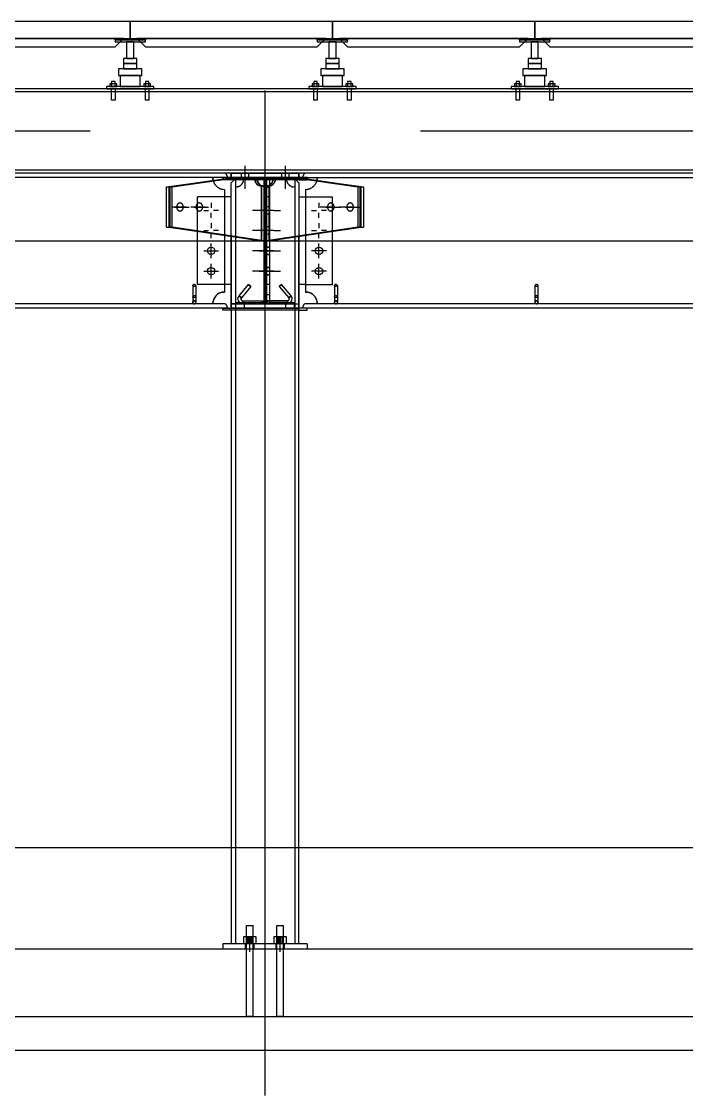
# Model space of a CAD drawing. Header units: millimetres. Extents: x -32710 to 654186, y -254124 to 420220.
# Drawn here: x 266478 to 268450, y 382766 to 385950 of the extents above; entities that cross this region are included whole.
import ezdxf

# ---------------------------------------------------------------- set-up
doc = ezdxf.new("R2010")
doc.units = ezdxf.units.MM
doc.header["$LTSCALE"] = 1000
for name, pattern in [('DXK_LINE_DOT2', [3.9198, 1.9599, -1.9599]), ('DXK_LINE_DOT3', [5.9187, 2.979, -0.9799, 0.9799, -0.9799]), ('TPH12-SEC-@E$0$CENTERK5', [6.916, 6.667, -0.083, 0.083, -0.083])]:
    doc.linetypes.add(name, pattern=pattern)
for name, color, linetype in [('MD-20250424-增加TRAY與FS主管位置調整', 7, 'Continuous'), ('Raised Floor', 1, 'Continuous'), ('TPH12-SEC-@E$0$H-SIN', 252, 'TPH12-SEC-@E$0$CENTERK5'), ('TPH12-SEC-@E$0$KABE1', 252, 'Continuous'), ('TPH12-SEC-@E$0$SIAGE3', 252, 'Continuous')]:
    doc.layers.add(name, color=color, linetype=linetype)

# ---------------------------------------------------------------- blocks, each defined once
blk = doc.blocks.new('TPH12-SEC-@E')
at = {"layer": 'TPH12-SEC-@E$0$H-SIN'}
for p, q in [((274800, 385950), (45200, 385950)), ((298929.6, 383500), (18729.6, 383500))]:
    blk.add_line(p, q, dxfattribs=at)
at = {"layer": 'TPH12-SEC-@E$0$KABE1'}
for p, q in [((272350, 383200), (188250, 383200)), ((189100, 383000), (272350, 383000))]:
    blk.add_line(p, q, dxfattribs=at)
at = {"layer": 'TPH12-SEC-@E$0$SIAGE3'}
blk.add_line((264700, 382900), (272350, 382900), dxfattribs=at)
blk = doc.blocks.new('A$C62b8fcb1')
at = {"color": 8, "linetype": 'DXK_LINE_DOT3'}
for p, q in [((-4900, -450), (-4900, 2723)), ((500, 2409), (-7405, 2409)), ((-7607, 2084), (-5350, 2084)), ((-5350, 2084), (-5243, 2084)), ((-5243, 2084), (-1757, 2084))]:
    blk.add_line(p, q, dxfattribs=at)
at = {"color": 8, "linetype": 'DXK_LINE_DOT2'}
for p, q in [((200, 2534), (-7695, 2534)), ((200, 2525), (-7695, 2525)), ((200, 2293), (-7580, 2293)), ((-4989.1, 2271), (-5182.1, 2244)), ((-5175.1, 2244), (-4982.1, 2271)), ((-5054.6, 2266), (-5055, 2271)), ((-5025, 2266.3), (-5025, 2265)), ((-5000, 2265), (-5025, 2265)), ((-5000, 2284), (-5017.5, 2284)), ((-5000, 2271), (-5000, 2284)), ((-5000, 2284), (-4800, 2284)), ((-4800, 2271), (-5000, 2271)), ((-5000, 2271), (-5000, 2265)), ((-4963, 2268), (-5000, 2268)), ((-5000, 2256), (-4988, 2268)), ((-4800, 2265), (-5000, 2265)), ((-4988, 2268), (-4988, 2095)), ((-4963, 2268), (-4963.5, 2263.1)), ((-4837, 2268), (-4963, 2268)), ((-4931.4, 2271), (-4931, 2266.1)), ((-4930.9, 2266.1), (-4931.3, 2271)), ((-4931, 2266.1), (-4929.8, 2261.4)), ((-4929.8, 2261.4), (-4930.9, 2266.1)), ((-4929.8, 2261.4), (-4927.9, 2257.1)), ((-4927.9, 2257.1), (-4929.8, 2261.4)), ((-4924.3, 2271), (-4924, 2266.1)), ((-4924, 2266.1), (-4922.8, 2261.4)), ((-4922.8, 2261.4), (-4920.9, 2257.1)), ((-4904, 2271), (-4904, 1897)), ((-4896, 2271), (-4896, 1897)), ((-4887, 2268), (-4887, 1900)), ((-4879.1, 2257.1), (-4877.2, 2261.4)), ((-4877.2, 2261.4), (-4876, 2266.1)), ((-4876, 2266.1), (-4875.7, 2271)), ((-4872.1, 2257.1), (-4870.2, 2261.4)), ((-4870.2, 2261.4), (-4872.1, 2257.1)), ((-4870.2, 2261.4), (-4869, 2266.1)), ((-4869.1, 2266.1), (-4870.2, 2261.4)), ((-4868.7, 2271), (-4869.1, 2266.1)), ((-4869, 2266.1), (-4868.6, 2271)), ((-4800, 2268), (-4837, 2268)), ((-4836.5, 2263.1), (-4837, 2268)), ((-4817.9, 2271), (-4624.9, 2244)), ((-4812, 2268), (-4812, 2095)), ((-4800, 2256), (-4812, 2268)), ((-4617.9, 2244), (-4810.9, 2271)), ((-4800, 2284), (-4800, 2271)), ((-4782.5, 2284), (-4800, 2284)), ((-4800, 2271), (-4800, 2265)), ((-4800, 2265), (-4775, 2265)), ((-4775, 2265.4), (-4775, 2266.3)), ((-4775, 2266.3), (-4775, 2265)), ((-4775, 2265), (-4775, 2265.4)), ((-4745, 2271), (-4745.4, 2266)), ((-5175.1, 2244), (-5182.1, 2244)), ((-5182.1, 2244), (-5182.1, 2124)), ((-5175.1, 2124), (-5175.1, 2244)), ((-5025, 2236.4), (-5020, 2236)), ((-5020, 2236), (-5020, 2099.5)), ((-5000, 1878), (-5000, 2256)), ((-4983.1, 2243.5), (-4988, 2243)), ((-4927.9, 2257.1), (-4925.4, 2253.3)), ((-4925.4, 2253.3), (-4927.9, 2257.1)), ((-4925.4, 2253.3), (-4922.3, 2250.2)), ((-4922.3, 2250.2), (-4925.4, 2253.3)), ((-4922.3, 2250.2), (-4918.7, 2247.9)), ((-4918.8, 2247.9), (-4922.3, 2250.2)), ((-4920.9, 2257.1), (-4918.4, 2253.3)), ((-4914.9, 2246.5), (-4918.8, 2247.9)), ((-4918.7, 2247.9), (-4914.9, 2246.5)), ((-4918.4, 2253.3), (-4915.3, 2250.2)), ((-4915.3, 2250.2), (-4911.8, 2247.9)), ((-4914.9, 2246.5), (-4910.9, 2246)), ((-4911, 2246), (-4914.9, 2246.5)), ((-4911.8, 2247.9), (-4908, 2246.5)), ((-4911, 2246), (-4904, 2246)), ((-4911, 2085), (-4911, 2246)), ((-4910.9, 2246), (-4910.9, 2084)), ((-4908, 2246.5), (-4904, 2246)), ((-4904, 2236), (-4896, 2236)), ((-4896, 2246), (-4892, 2246.5)), ((-4896, 2246), (-4889.1, 2246)), ((-4896, 2243), (-4887, 2243)), ((-4892, 2246.5), (-4888.2, 2247.9)), ((-4889.1, 2246), (-4885.1, 2246.5)), ((-4889.1, 2246), (-4889.1, 2084)), ((-4889, 2246), (-4889.1, 2246)), ((-4885.1, 2246.5), (-4889, 2246)), ((-4889, 2246), (-4889, 2084)), ((-4888.2, 2247.9), (-4884.7, 2250.2)), ((-4885.1, 2246.5), (-4881.3, 2247.9)), ((-4881.2, 2247.9), (-4885.1, 2246.5)), ((-4884.7, 2250.2), (-4881.6, 2253.3)), ((-4881.6, 2253.3), (-4879.1, 2257.1)), ((-4881.3, 2247.9), (-4877.7, 2250.2)), ((-4877.7, 2250.2), (-4881.2, 2247.9)), ((-4877.7, 2250.2), (-4874.6, 2253.3)), ((-4874.6, 2253.3), (-4877.7, 2250.2)), ((-4874.6, 2253.3), (-4872.1, 2257.1)), ((-4872.1, 2257.1), (-4874.6, 2253.3)), ((-4812, 2243), (-4816.9, 2243.5)), ((-4800, 2256), (-4800, 1897)), ((-4780, 2236), (-4775, 2236.4)), ((-4780, 2236), (-4780, 2099.5)), ((-4617.9, 2244), (-4624.9, 2244)), ((-4624.9, 2244), (-4624.9, 2124)), ((-4617.9, 2124), (-4617.9, 2244)), ((-5100, 1954), (-5100, 2214)), ((-5000, 2214), (-5100, 2214)), ((-4887, 2214), (-4896, 2214)), ((-4800, 2214), (-4700, 2214)), ((-4700, 1954), (-4700, 2214)), ((-5133.9, 2184), (-5177.4, 2184)), ((-5076.9, 2184), (-5120.4, 2184)), ((-4874, 2174), (-4937, 2174)), ((-4896, 2185), (-4904, 2185)), ((-4887, 2185), (-4896, 2185)), ((-4874, 2174), (-4854, 2174)), ((-4693, 2184), (-4736.5, 2184)), ((-4636, 2184), (-4679.6, 2184)), ((-4896, 2163), (-4904, 2163)), ((-4887, 2163), (-4896, 2163)), ((-5175.1, 2124), (-5182.1, 2124)), ((-5182.1, 2124), (-4911, 2084)), ((-4904, 2084), (-5175.1, 2124)), ((-4874, 2114), (-4937, 2114)), ((-4896, 2125), (-4904, 2125)), ((-4896, 2103), (-4904, 2103)), ((-4887, 2125), (-4896, 2125)), ((-4624.9, 2124), (-4896, 2084)), ((-4887, 2103), (-4896, 2103)), ((-4889, 2084), (-4617.9, 2124)), ((-4874, 2114), (-4854, 2114)), ((-4617.9, 2124), (-4624.9, 2124)), ((-4911, 2084), (-4911, 2085)), ((-4874, 2054), (-4937, 2054)), ((-4896, 2065), (-4904, 2065)), ((-4896, 2043), (-4904, 2043)), ((-4887, 2065), (-4896, 2065)), ((-4887, 2043), (-4896, 2043)), ((-4874, 1994), (-4937, 1994)), ((-4896, 2005), (-4904, 2005)), ((-4896, 1983), (-4904, 1983)), ((-4887, 2005), (-4896, 2005)), ((-4887, 1983), (-4896, 1983)), ((-5114.2, 1952.6), (-5114.5, 1951.5)), ((-5114.2, 1950.4), (-5114.5, 1951.5)), ((-5114.5, 1951.5), (-5114.5, 1901.5)), ((-5113.2, 1953.5), (-5114.2, 1952.6)), ((-5113.2, 1949.5), (-5114.2, 1950.4)), ((-5111.7, 1954.2), (-5113.2, 1953.5)), ((-5111.7, 1948.8), (-5113.2, 1949.5)), ((-5110, 1954.4), (-5111.7, 1954.2)), ((-5110, 1948.6), (-5111.7, 1948.8)), ((-5108.3, 1954.2), (-5110, 1954.4)), ((-5108.3, 1948.8), (-5110, 1948.6)), ((-5106.8, 1953.5), (-5108.3, 1954.2)), ((-5106.8, 1949.5), (-5108.3, 1948.8)), ((-5105.8, 1952.6), (-5106.8, 1953.5)), ((-5105.8, 1950.4), (-5106.8, 1949.5)), ((-5105.5, 1951.5), (-5105.8, 1952.6)), ((-5105.5, 1951.5), (-5105.8, 1950.4)), ((-5105.5, 1951.5), (-5105.5, 1901.5)), ((-5020, 1954), (-5100, 1954)), ((-4977.2, 1920.8), (-4949, 1954.4)), ((-4942.1, 1948.6), (-4970.3, 1915)), ((-4948.8, 1954.2), (-4949, 1954.4)), ((-4942.1, 1948.6), (-4949, 1954.4)), ((-4948, 1953.5), (-4948.8, 1954.2)), ((-4887, 1954), (-4896, 1954)), ((-4851, 1954.4), (-4857.9, 1948.6)), ((-4857.9, 1948.6), (-4829.7, 1915)), ((-4856.8, 1949.5), (-4857.6, 1948.8)), ((-4852, 1953.5), (-4851.2, 1954.2)), ((-4822.8, 1920.8), (-4851, 1954.4)), ((-4780, 1954), (-4700, 1954)), ((-4694.2, 1952.6), (-4694.5, 1951.5)), ((-4694.5, 1951.5), (-4694.5, 1901.5)), ((-4694.2, 1950.4), (-4694.5, 1951.5)), ((-4693.2, 1953.5), (-4694.2, 1952.6)), ((-4693.2, 1949.5), (-4694.2, 1950.4)), ((-4691.7, 1954.2), (-4693.2, 1953.5)), ((-4691.7, 1948.8), (-4693.2, 1949.5)), ((-4690, 1954.4), (-4691.7, 1954.2)), ((-4690, 1948.6), (-4691.7, 1948.8)), ((-4688.3, 1954.2), (-4690, 1954.4)), ((-4688.3, 1948.8), (-4690, 1948.6)), ((-4686.8, 1953.5), (-4688.3, 1954.2)), ((-4686.8, 1949.5), (-4688.3, 1948.8)), ((-4685.8, 1952.6), (-4686.8, 1953.5)), ((-4685.8, 1950.4), (-4686.8, 1949.5)), ((-4685.5, 1951.5), (-4685.8, 1952.6)), ((-4685.5, 1951.5), (-4685.8, 1950.4)), ((-4685.5, 1951.5), (-4685.5, 1901.5)), ((-4099.2, 1952.6), (-4099.5, 1951.5)), ((-4099.5, 1951.5), (-4099.5, 1901.5)), ((-4099.2, 1950.4), (-4099.5, 1951.5)), ((-4098.2, 1953.5), (-4099.2, 1952.6)), ((-4098.2, 1949.5), (-4099.2, 1950.4)), ((-4096.7, 1954.2), (-4098.2, 1953.5)), ((-4096.7, 1948.8), (-4098.2, 1949.5)), ((-4095, 1954.4), (-4096.7, 1954.2)), ((-4095, 1948.6), (-4096.7, 1948.8)), ((-4093.3, 1954.2), (-4095, 1954.4)), ((-4093.3, 1948.8), (-4095, 1948.6)), ((-4091.8, 1953.5), (-4093.3, 1954.2)), ((-4091.8, 1949.5), (-4093.3, 1948.8)), ((-4090.8, 1952.6), (-4091.8, 1953.5)), ((-4090.8, 1950.4), (-4091.8, 1949.5)), ((-4090.5, 1951.5), (-4090.8, 1952.6)), ((-4090.5, 1951.5), (-4090.8, 1950.4)), ((-4090.5, 1951.5), (-4090.5, 1901.5)), ((-5114.2, 1919), (-5114.5, 1917.9)), ((-5114.2, 1916.8), (-5114.5, 1917.9)), ((-5113.2, 1920), (-5114.2, 1919)), ((-5113.2, 1915.9), (-5114.2, 1916.8)), ((-5111.7, 1920.6), (-5113.2, 1920)), ((-5111.7, 1915.3), (-5113.2, 1915.9)), ((-5110, 1920.8), (-5111.7, 1920.6)), ((-5110, 1915), (-5111.7, 1915.3)), ((-5108.3, 1920.6), (-5110, 1920.8)), ((-5108.3, 1915.3), (-5110, 1915)), ((-5106.8, 1920), (-5108.3, 1920.6)), ((-5106.8, 1915.9), (-5108.3, 1915.3)), ((-5105.8, 1919), (-5106.8, 1920)), ((-5105.8, 1916.8), (-5106.8, 1915.9)), ((-5105.5, 1917.9), (-5105.8, 1919)), ((-5105.5, 1917.9), (-5105.8, 1916.8)), ((-5025, 1931.6), (-5020, 1932)), ((-4980.5, 1913.4), (-4977.2, 1920.8)), ((-4979.2, 1905.4), (-4980.5, 1913.4)), ((-4977, 1920.6), (-4977.2, 1920.8)), ((-4970.3, 1915), (-4977.2, 1920.8)), ((-4976.2, 1920), (-4977, 1920.6)), ((-4970.3, 1915), (-4971.6, 1912.2)), ((-4971.1, 1909.2), (-4971.6, 1912.2)), ((-4896, 1932), (-4904, 1932)), ((-4896, 1925), (-4887, 1925)), ((-4822.8, 1920.8), (-4829.7, 1915)), ((-4829.7, 1915), (-4828.4, 1912.2)), ((-4828.7, 1915.9), (-4829.4, 1915.3)), ((-4828.9, 1909.2), (-4828.4, 1912.2)), ((-4823.8, 1920), (-4823, 1920.6)), ((-4819.5, 1913.4), (-4822.8, 1920.8)), ((-4820.8, 1905.4), (-4819.5, 1913.4)), ((-4780, 1932), (-4775, 1931.6)), ((-4694.2, 1919), (-4694.5, 1917.9)), ((-4694.2, 1916.8), (-4694.5, 1917.9)), ((-4693.2, 1920), (-4694.2, 1919)), ((-4693.2, 1915.9), (-4694.2, 1916.8)), ((-4691.7, 1920.6), (-4693.2, 1920)), ((-4691.7, 1915.3), (-4693.2, 1915.9)), ((-4690, 1920.8), (-4691.7, 1920.6)), ((-4690, 1915), (-4691.7, 1915.3)), ((-4688.3, 1920.6), (-4690, 1920.8)), ((-4688.3, 1915.3), (-4690, 1915)), ((-4686.8, 1920), (-4688.3, 1920.6)), ((-4686.8, 1915.9), (-4688.3, 1915.3)), ((-4685.8, 1919), (-4686.8, 1920)), ((-4685.8, 1916.8), (-4686.8, 1915.9)), ((-4685.5, 1917.9), (-4685.8, 1919)), ((-4685.5, 1917.9), (-4685.8, 1916.8)), ((-4099.2, 1919), (-4099.5, 1917.9)), ((-4099.2, 1916.8), (-4099.5, 1917.9)), ((-4098.2, 1920), (-4099.2, 1919)), ((-4098.2, 1915.9), (-4099.2, 1916.8)), ((-4096.7, 1920.6), (-4098.2, 1920)), ((-4096.7, 1915.3), (-4098.2, 1915.9)), ((-4095, 1920.8), (-4096.7, 1920.6)), ((-4095, 1915), (-4096.7, 1915.3)), ((-4093.3, 1920.6), (-4095, 1920.8)), ((-4093.3, 1915.3), (-4095, 1915)), ((-4091.8, 1920), (-4093.3, 1920.6)), ((-4091.8, 1915.9), (-4093.3, 1915.3)), ((-4090.8, 1919), (-4091.8, 1920)), ((-4090.8, 1916.8), (-4091.8, 1915.9)), ((-4090.5, 1917.9), (-4090.8, 1919)), ((-4090.5, 1917.9), (-4090.8, 1916.8)), ((-5114.2, 1903.2), (-5114.5, 1901.5)), ((-5114.5, 1901.5), (-5114.3, 1902.3)), ((-5114.5, 1901.5), (-5114.2, 1899.8)), ((-5114.3, 1902.3), (-5114.2, 1903.2)), ((-5114.2, 1903.2), (-5113.2, 1904.7)), ((-5114.2, 1899.8), (-5113.2, 1898.3)), ((-5113.2, 1904.7), (-5111.7, 1905.7)), ((-5113.2, 1898.3), (-5111.7, 1897.3)), ((-5111.7, 1905.7), (-5110, 1906)), ((-5111.7, 1897.3), (-5110, 1897)), ((-5110, 1906), (-5108.3, 1905.7)), ((-5110, 1897), (-5108.3, 1897.3)), ((-5108.3, 1905.7), (-5106.8, 1904.7)), ((-5108.3, 1897.3), (-5106.8, 1898.3)), ((-5106.8, 1904.7), (-5105.8, 1903.2)), ((-5106.8, 1898.3), (-5105.8, 1899.8)), ((-5105.7, 1902.3), (-5105.8, 1903.2)), ((-5105.5, 1901.5), (-5105.8, 1903.2)), ((-5105.8, 1899.8), (-5105.5, 1901.5)), ((-5105.5, 1901.5), (-5105.7, 1902.3)), ((-5055, 1897), (-5054.6, 1902)), ((-5000, 1897), (-4800, 1897)), ((-4800, 1884), (-5000, 1884)), ((-4988, 1897), (-4988, 1878)), ((-4987, 1884), (-4987, 1900)), ((-4896, 1900), (-4987, 1900)), ((-4973.9, 1899.3), (-4979.2, 1905.4)), ((-4973.9, 1899.3), (-4966.1, 1897)), ((-4969.1, 1906.9), (-4971.1, 1909.2)), ((-4969.1, 1906.9), (-4966.1, 1906)), ((-4966.1, 1897), (-4966.1, 1906)), ((-4966.1, 1906), (-4907.7, 1906)), ((-4966.1, 1897.3), (-4966.1, 1898.3)), ((-4966.1, 1897), (-4966.1, 1897.3)), ((-4962, 1900), (-4962, 1884)), ((-4907.7, 1897), (-4907.7, 1906)), ((-4907.7, 1897.3), (-4907.7, 1898.3)), ((-4907.7, 1897), (-4907.7, 1897.3)), ((-4896, 1900), (-4887, 1900)), ((-4833.9, 1906), (-4892.3, 1906)), ((-4892.3, 1897), (-4892.3, 1906)), ((-4892.3, 1898.3), (-4892.3, 1897.3)), ((-4892.3, 1897.3), (-4892.3, 1897)), ((-4813, 1900), (-4887, 1900)), ((-4838, 1884), (-4838, 1900)), ((-4833.9, 1906), (-4830.9, 1906.9)), ((-4833.9, 1897), (-4833.9, 1906)), ((-4826.1, 1899.3), (-4833.9, 1897)), ((-4833.9, 1898.3), (-4833.9, 1897.3)), ((-4833.9, 1897.3), (-4833.9, 1897)), ((-4830.9, 1906.9), (-4828.9, 1909.2)), ((-4826.1, 1899.3), (-4820.8, 1905.4)), ((-4813, 1884), (-4813, 1900)), ((-4812, 1897), (-4812, 1878)), ((-4800, 1897), (-4800, 1878)), ((-4745.4, 1902), (-4745, 1897)), ((-4694.5, 1901.5), (-4694.2, 1903.2)), ((-4694.5, 1901.5), (-4694.2, 1899.8)), ((-4694.2, 1903.2), (-4693.2, 1904.7)), ((-4694.2, 1899.8), (-4693.2, 1898.3)), ((-4693.2, 1904.7), (-4691.7, 1905.7)), ((-4693.2, 1898.3), (-4691.7, 1897.3)), ((-4691.7, 1905.7), (-4690, 1906)), ((-4691.7, 1897.3), (-4690, 1897)), ((-4690, 1906), (-4688.3, 1905.7)), ((-4690, 1897), (-4688.3, 1897.3)), ((-4688.1, 1905.6), (-4688.3, 1905.7)), ((-4688.3, 1905.7), (-4688.1, 1905.6)), ((-4688.3, 1897.3), (-4686.8, 1898.3)), ((-4688.1, 1905.6), (-4686.8, 1904.7)), ((-4686.8, 1904.7), (-4685.8, 1903.2)), ((-4686.8, 1898.3), (-4685.8, 1899.8)), ((-4685.8, 1903.2), (-4685.5, 1901.5)), ((-4685.8, 1899.8), (-4685.5, 1901.5)), ((-4099.2, 1903.2), (-4099.5, 1901.5)), ((-4099.5, 1901.5), (-4099.3, 1902.3)), ((-4099.5, 1901.5), (-4099.2, 1899.8)), ((-4099.3, 1902.3), (-4099.2, 1903.2)), ((-4099.2, 1903.2), (-4098.2, 1904.7)), ((-4099.2, 1899.8), (-4098.2, 1898.3)), ((-4098.2, 1904.7), (-4096.7, 1905.7)), ((-4098.2, 1898.3), (-4096.7, 1897.3)), ((-4096.7, 1905.7), (-4095, 1906)), ((-4096.7, 1897.3), (-4095, 1897)), ((-4095, 1906), (-4093.3, 1905.7)), ((-4095, 1897), (-4093.3, 1897.3)), ((-4093.1, 1905.6), (-4093.3, 1905.7)), ((-4093.3, 1905.7), (-4093.1, 1905.6)), ((-4093.3, 1897.3), (-4091.8, 1898.3)), ((-4093.1, 1905.6), (-4091.8, 1904.7)), ((-4091.8, 1904.7), (-4090.8, 1903.2)), ((-4091.8, 1898.3), (-4090.8, 1899.8)), ((-4090.5, 1901.5), (-4090.8, 1903.2)), ((-4090.7, 1902.3), (-4090.8, 1903.2)), ((-4090.8, 1899.8), (-4090.5, 1901.5)), ((-4090.5, 1901.5), (-4090.7, 1902.3)), ((-4800, 1878), (-5000, 1878)), ((-4955, 20), (-4955, 54)), ((-4955, 54), (-4935, 54)), ((-4935, 20), (-4935, 54)), ((-4865, 20), (-4865, 54)), ((-4865, 54), (-4845, 54)), ((-4845, 20), (-4845, 54)), ((-4800, 0), (-5000, 0)), ((-4926.5, 20), (-4963.5, 20)), ((-4963.5, 20), (-4963.5, 0)), ((-4957.5, -16), (-4957.5, 0)), ((-4955, -16), (-4955, 20)), ((-4954.9, 0), (-4954.9, 20)), ((-4954.2, 0), (-4954.2, 20)), ((-4953.4, 0), (-4953.4, 20)), ((-4950.3, 0), (-4950.3, 20)), ((-4946.1, 0), (-4946.1, 20)), ((-4945, -24), (-4945, 0)), ((-4943.9, 0), (-4943.9, 20)), ((-4939.7, 0), (-4939.7, 20)), ((-4936.6, 0), (-4936.6, 20)), ((-4935.8, 0), (-4935.8, 20)), ((-4935.1, 0), (-4935.1, 20)), ((-4935, -16), (-4935, 20)), ((-4932.5, -16), (-4932.5, 0)), ((-4926.5, 0), (-4926.5, 20)), ((-4836.5, 20), (-4873.5, 20)), ((-4873.5, 20), (-4873.5, 0)), ((-4867.5, -16), (-4867.5, 0)), ((-4865, -16), (-4865, 20)), ((-4864.9, 0), (-4864.9, 20)), ((-4864.2, 0), (-4864.2, 20)), ((-4863.4, 0), (-4863.4, 20)), ((-4860.3, 0), (-4860.3, 20)), ((-4856.1, 0), (-4856.1, 20)), ((-4855, -24), (-4855, 0)), ((-4853.9, 0), (-4853.9, 20)), ((-4849.7, 0), (-4849.7, 20)), ((-4846.6, 0), (-4846.6, 20)), ((-4845.8, 0), (-4845.8, 20)), ((-4845.1, 0), (-4845.1, 20)), ((-4845, -16), (-4845, 20)), ((-4842.5, -16), (-4842.5, 0)), ((-4836.5, 0), (-4836.5, 20)), ((-4955, -216), (-4955, -16)), ((-4935, -216), (-4935, -16)), ((-4865, -216), (-4865, -16)), ((-4845, -216), (-4845, -16)), ((-4955, -216), (-4935, -216)), ((-4865, -216), (-4845, -216))]:
    blk.add_line(p, q, dxfattribs=at)
at = {"color": 8, "linetype": 'Continuous'}
for p, q in [((200, 2534), (-7695, 2534)), ((200, 2525), (-7695, 2525)), ((200, 2293), (-7580, 2293)), ((-4960, 2306), (-4960, 2238)), ((-4960, 2306), (-4960, 2238)), ((-4960, 2306), (-4960, 2238)), ((-4840, 2306), (-4840, 2238)), ((-4840, 2306), (-4840, 2238)), ((-4840, 2306), (-4840, 2238)), ((-5000, 2284), (-7580, 2284)), ((-5010, 2271), (-7340, 2271)), ((-5017.5, 2284), (-7332.5, 2284)), ((-5192.1, 2244), (-4989.6, 2271)), ((-5185.2, 2244), (-4982.8, 2271)), ((-5055, 2271), (-5054.6, 2266)), ((-5025, 2271), (-5025, 2266.3)), ((-5000, 2271), (-5025, 2271)), ((-5017.5, 2284), (-5010, 2271)), ((-4800, 2284), (-5000, 2284)), ((-5000, 2284), (-5000, 2271)), ((-5000, 2271), (-5000, 2269.6)), ((-5000, 2271), (-4904, 2271)), ((-4971, 2284), (-4971, 2271)), ((-4971, 2284), (-4971, 2268)), ((-4971, 2284), (-4971, 2271)), ((-4949, 2284), (-4949, 2271)), ((-4949, 2284), (-4949, 2268)), ((-4949, 2284), (-4949, 2271)), ((-4924.1, 2266.1), (-4924.5, 2271)), ((-4923, 2261.4), (-4924.1, 2266.1)), ((-4904, 2265), (-4923.8, 2265)), ((-4921.1, 2257.1), (-4923, 2261.4)), ((-4904, 2271), (-4904, 1897)), ((-4896, 1897), (-4896, 2271)), ((-4896, 2271), (-4800, 2271)), ((-4876.2, 2265), (-4896, 2265)), ((-4887, 2265), (-4887, 2248.7)), ((-4877, 2261.4), (-4878.9, 2257.1)), ((-4875.9, 2266.1), (-4877, 2261.4)), ((-4875.5, 2271), (-4875.9, 2266.1)), ((-4851, 2284), (-4851, 2268)), ((-4851, 2284), (-4851, 2271)), ((-4851, 2284), (-4851, 2271)), ((-4829, 2284), (-4829, 2268)), ((-4829, 2284), (-4829, 2271)), ((-4829, 2284), (-4829, 2271)), ((-4614.8, 2244), (-4817.2, 2271)), ((-4810.4, 2271), (-4607.9, 2244)), ((-4800, 2271), (-4800, 2284)), ((-2200, 2284), (-4800, 2284)), ((-4800, 2271), (-4800, 2269.6)), ((-4775, 2271), (-4800, 2271)), ((-4782.5, 2284), (-4790, 2271)), ((-4790, 2271), (-2210, 2271)), ((-2217.5, 2284), (-4782.5, 2284)), ((-4775, 2271), (-4775, 2266.3)), ((-4745.4, 2266), (-4745, 2271)), ((-5192.1, 2124), (-5192.1, 2244)), ((-5192.1, 2244), (-5185.2, 2244)), ((-5185.2, 2244), (-5185.2, 2124)), ((-4918.5, 2253.3), (-4921.1, 2257.1)), ((-4915.4, 2250.2), (-4918.5, 2253.3)), ((-4911.9, 2247.9), (-4915.4, 2250.2)), ((-4908, 2246.5), (-4911.9, 2247.9)), ((-4904, 2246), (-4908, 2246.5)), ((-4892, 2246.5), (-4896, 2246)), ((-4888.1, 2247.9), (-4892, 2246.5)), ((-4884.6, 2250.2), (-4888.1, 2247.9)), ((-4881.5, 2253.3), (-4884.6, 2250.2)), ((-4878.9, 2257.1), (-4881.5, 2253.3)), ((-4614.8, 2124), (-4614.8, 2244)), ((-4614.8, 2244), (-4607.9, 2244)), ((-4607.9, 2244), (-4607.9, 2124)), ((-5167.8, 2184), (-5125, 2184)), ((-5162.2, 2185.2), (-5162.3, 2184)), ((-5162.3, 2184), (-5162.2, 2182.8)), ((-5162.1, 2186.3), (-5162.2, 2185.2)), ((-5162.2, 2182.8), (-5162.1, 2181.7)), ((-5161.8, 2187.5), (-5162.1, 2186.3)), ((-5162.1, 2181.7), (-5161.8, 2180.5)), ((-5161.5, 2188.6), (-5161.8, 2187.5)), ((-5161.8, 2180.5), (-5161.5, 2179.4)), ((-5161.1, 2189.7), (-5161.5, 2188.6)), ((-5161.5, 2179.4), (-5161.1, 2178.3)), ((-5160.6, 2190.7), (-5161.1, 2189.7)), ((-5161.1, 2178.3), (-5160.6, 2177.3)), ((-5160, 2191.6), (-5160.6, 2190.7)), ((-5160.6, 2177.3), (-5160, 2176.4)), ((-5159.4, 2192.5), (-5160, 2191.6)), ((-5160, 2176.4), (-5159.4, 2175.5)), ((-5158.7, 2193.3), (-5159.4, 2192.5)), ((-5159.4, 2175.5), (-5158.7, 2174.7)), ((-5157.9, 2194), (-5158.7, 2193.3)), ((-5158.7, 2174.7), (-5157.9, 2174)), ((-5157.1, 2194.6), (-5157.9, 2194)), ((-5157.9, 2174), (-5157.1, 2173.4)), ((-5156.2, 2195.1), (-5157.1, 2194.6)), ((-5157.1, 2173.4), (-5156.2, 2172.9)), ((-5155.3, 2195.5), (-5156.2, 2195.1)), ((-5156.2, 2172.9), (-5155.3, 2172.5)), ((-5154.3, 2195.8), (-5155.3, 2195.5)), ((-5155.3, 2172.5), (-5154.3, 2172.2)), ((-5153.4, 2195.9), (-5154.3, 2195.8)), ((-5154.3, 2172.2), (-5153.4, 2172.1)), ((-5152.4, 2196), (-5153.4, 2195.9)), ((-5153.4, 2172.1), (-5152.4, 2172)), ((-5151.5, 2195.9), (-5152.4, 2196)), ((-5152.4, 2172), (-5151.5, 2172.1)), ((-5150.5, 2195.8), (-5151.5, 2195.9)), ((-5151.5, 2172.1), (-5150.5, 2172.2)), ((-5149.6, 2195.5), (-5150.5, 2195.8)), ((-5150.5, 2172.2), (-5149.6, 2172.5)), ((-5148.6, 2195.1), (-5149.6, 2195.5)), ((-5149.6, 2172.5), (-5148.6, 2172.9)), ((-5147.8, 2194.6), (-5148.6, 2195.1)), ((-5148.6, 2172.9), (-5147.8, 2173.4)), ((-5146.9, 2194), (-5147.8, 2194.6)), ((-5147.8, 2173.4), (-5146.9, 2174)), ((-5146.2, 2193.3), (-5146.9, 2194)), ((-5146.9, 2174), (-5146.2, 2174.7)), ((-5145.5, 2192.5), (-5146.2, 2193.3)), ((-5146.2, 2174.7), (-5145.5, 2175.5)), ((-5144.8, 2191.6), (-5145.5, 2192.5)), ((-5145.5, 2175.5), (-5144.8, 2176.4)), ((-5144.2, 2190.7), (-5144.8, 2191.6)), ((-5144.8, 2176.4), (-5144.2, 2177.3)), ((-5143.7, 2189.7), (-5144.2, 2190.7)), ((-5144.2, 2177.3), (-5143.7, 2178.3)), ((-5143.3, 2188.6), (-5143.7, 2189.7)), ((-5143.7, 2178.3), (-5143.3, 2179.4)), ((-5143, 2187.5), (-5143.3, 2188.6)), ((-5143.3, 2179.4), (-5143, 2180.5)), ((-5142.8, 2186.3), (-5143, 2187.5)), ((-5143, 2180.5), (-5142.8, 2181.7)), ((-5142.6, 2185.2), (-5142.8, 2186.3)), ((-5142.8, 2181.7), (-5142.6, 2182.8)), ((-5142.6, 2184), (-5142.6, 2185.2)), ((-5142.6, 2182.8), (-5142.6, 2184)), ((-5110.3, 2184), (-5067.5, 2184)), ((-5104.6, 2186.3), (-5104.8, 2185.2)), ((-5104.8, 2185.2), (-5104.8, 2184)), ((-5104.8, 2184), (-5104.8, 2182.8)), ((-5104.8, 2182.8), (-5104.6, 2181.7)), ((-5104.4, 2187.5), (-5104.6, 2186.3)), ((-5104.6, 2181.7), (-5104.4, 2180.5)), ((-5104.1, 2188.6), (-5104.4, 2187.5)), ((-5104.4, 2180.5), (-5104.1, 2179.4)), ((-5103.7, 2189.7), (-5104.1, 2188.6)), ((-5104.1, 2179.4), (-5103.7, 2178.3)), ((-5103.2, 2190.7), (-5103.7, 2189.7)), ((-5103.7, 2178.3), (-5103.2, 2177.3)), ((-5102.6, 2191.6), (-5103.2, 2190.7)), ((-5103.2, 2177.3), (-5102.6, 2176.4)), ((-5101.9, 2192.5), (-5102.6, 2191.6)), ((-5102.6, 2176.4), (-5101.9, 2175.5)), ((-5101.2, 2193.3), (-5101.9, 2192.5)), ((-5101.9, 2175.5), (-5101.2, 2174.7)), ((-5100.4, 2194), (-5101.2, 2193.3)), ((-5101.2, 2174.7), (-5100.4, 2174)), ((-5099.6, 2194.6), (-5100.4, 2194)), ((-5100.4, 2174), (-5099.6, 2173.4)), ((-5098.7, 2195.1), (-5099.6, 2194.6)), ((-5099.6, 2173.4), (-5098.7, 2172.9)), ((-5097.8, 2195.5), (-5098.7, 2195.1)), ((-5098.7, 2172.9), (-5097.8, 2172.5)), ((-5096.9, 2195.8), (-5097.8, 2195.5)), ((-5097.8, 2172.5), (-5096.9, 2172.2)), ((-5095.9, 2195.9), (-5096.9, 2195.8)), ((-5096.9, 2172.2), (-5095.9, 2172.1)), ((-5095, 2196), (-5095.9, 2195.9)), ((-5095.9, 2172.1), (-5095, 2172)), ((-5094, 2195.9), (-5095, 2196)), ((-5095, 2172), (-5094, 2172.1)), ((-5093.1, 2195.8), (-5094, 2195.9)), ((-5094, 2172.1), (-5093.1, 2172.2)), ((-5092.1, 2195.5), (-5093.1, 2195.8)), ((-5093.1, 2172.2), (-5092.1, 2172.5)), ((-5091.2, 2195.1), (-5092.1, 2195.5)), ((-5092.1, 2172.5), (-5091.2, 2172.9)), ((-5090.3, 2194.6), (-5091.2, 2195.1)), ((-5091.2, 2172.9), (-5090.3, 2173.4)), ((-5089.5, 2194), (-5090.3, 2194.6)), ((-5090.3, 2173.4), (-5089.5, 2174)), ((-5088.7, 2193.3), (-5089.5, 2194)), ((-5089.5, 2174), (-5088.7, 2174.7)), ((-5088, 2192.5), (-5088.7, 2193.3)), ((-5088.7, 2174.7), (-5088, 2175.5)), ((-5087.4, 2191.6), (-5088, 2192.5)), ((-5088, 2175.5), (-5087.4, 2176.4)), ((-5086.8, 2190.7), (-5087.4, 2191.6)), ((-5087.4, 2176.4), (-5086.8, 2177.3)), ((-5086.3, 2189.7), (-5086.8, 2190.7)), ((-5086.8, 2177.3), (-5086.3, 2178.3)), ((-5085.9, 2188.6), (-5086.3, 2189.7)), ((-5086.3, 2178.3), (-5085.9, 2179.4)), ((-5085.6, 2187.5), (-5085.9, 2188.6)), ((-5085.9, 2179.4), (-5085.6, 2180.5)), ((-5085.3, 2186.3), (-5085.6, 2187.5)), ((-5085.6, 2180.5), (-5085.3, 2181.7)), ((-5085.2, 2185.2), (-5085.3, 2186.3)), ((-5085.3, 2181.7), (-5085.2, 2182.8)), ((-5085.1, 2184), (-5085.2, 2185.2)), ((-5085.2, 2182.8), (-5085.1, 2184)), ((-5082, 2174), (-5067.3, 2174)), ((-5060, 2196), (-5060, 2181.3)), ((-5060, 2152), (-5060, 2166.7)), ((-5038, 2174), (-5052.7, 2174)), ((-4762, 2174), (-4747.3, 2174)), ((-4740, 2196), (-4740, 2181.3)), ((-4740, 2152), (-4740, 2166.7)), ((-4718, 2174), (-4732.7, 2174)), ((-4719.3, 2184), (-4676.5, 2184)), ((-4714.8, 2185.2), (-4714.9, 2184)), ((-4714.9, 2184), (-4714.8, 2182.8)), ((-4714.7, 2186.3), (-4714.8, 2185.2)), ((-4714.8, 2182.8), (-4714.7, 2181.7)), ((-4714.4, 2187.5), (-4714.7, 2186.3)), ((-4714.7, 2181.7), (-4714.4, 2180.5)), ((-4714.1, 2188.6), (-4714.4, 2187.5)), ((-4714.4, 2180.5), (-4714.1, 2179.4)), ((-4713.7, 2189.7), (-4714.1, 2188.6)), ((-4714.1, 2179.4), (-4713.7, 2178.3)), ((-4713.2, 2190.7), (-4713.7, 2189.7)), ((-4713.7, 2178.3), (-4713.2, 2177.3)), ((-4712.6, 2191.6), (-4713.2, 2190.7)), ((-4713.2, 2177.3), (-4712.6, 2176.4)), ((-4712, 2192.5), (-4712.6, 2191.6)), ((-4712.6, 2176.4), (-4712, 2175.5)), ((-4711.3, 2193.3), (-4712, 2192.5)), ((-4712, 2175.5), (-4711.3, 2174.7)), ((-4710.5, 2194), (-4711.3, 2193.3)), ((-4711.3, 2174.7), (-4710.5, 2174)), ((-4709.7, 2194.6), (-4710.5, 2194)), ((-4710.5, 2174), (-4709.7, 2173.4)), ((-4708.8, 2195.1), (-4709.7, 2194.6)), ((-4709.7, 2173.4), (-4708.8, 2172.9)), ((-4707.9, 2195.5), (-4708.8, 2195.1)), ((-4708.8, 2172.9), (-4707.9, 2172.5)), ((-4706.9, 2195.8), (-4707.9, 2195.5)), ((-4707.9, 2172.5), (-4706.9, 2172.2)), ((-4706, 2195.9), (-4706.9, 2195.8)), ((-4706.9, 2172.2), (-4706, 2172.1)), ((-4705, 2196), (-4706, 2195.9)), ((-4706, 2172.1), (-4705, 2172)), ((-4704.1, 2195.9), (-4705, 2196)), ((-4705, 2172), (-4704.1, 2172.1)), ((-4703.1, 2195.8), (-4704.1, 2195.9)), ((-4704.1, 2172.1), (-4703.1, 2172.2)), ((-4702.2, 2195.5), (-4703.1, 2195.8)), ((-4703.1, 2172.2), (-4702.2, 2172.5)), ((-4701.3, 2195.1), (-4702.2, 2195.5)), ((-4702.2, 2172.5), (-4701.3, 2172.9)), ((-4700.4, 2194.6), (-4701.3, 2195.1)), ((-4701.3, 2172.9), (-4700.4, 2173.4)), ((-4699.6, 2194), (-4700.4, 2194.6)), ((-4700.4, 2173.4), (-4699.6, 2174)), ((-4698.8, 2193.3), (-4699.6, 2194)), ((-4699.6, 2174), (-4698.8, 2174.7)), ((-4698.1, 2192.5), (-4698.8, 2193.3)), ((-4698.8, 2174.7), (-4698.1, 2175.5)), ((-4697.4, 2191.6), (-4698.1, 2192.5)), ((-4698.1, 2175.5), (-4697.4, 2176.4)), ((-4696.8, 2190.7), (-4697.4, 2191.6)), ((-4697.4, 2176.4), (-4696.8, 2177.3)), ((-4696.3, 2189.7), (-4696.8, 2190.7)), ((-4696.8, 2177.3), (-4696.3, 2178.3)), ((-4695.9, 2188.6), (-4696.3, 2189.7)), ((-4696.3, 2178.3), (-4695.9, 2179.4)), ((-4695.6, 2187.5), (-4695.9, 2188.6)), ((-4695.9, 2179.4), (-4695.6, 2180.5)), ((-4695.4, 2186.3), (-4695.6, 2187.5)), ((-4695.6, 2180.5), (-4695.4, 2181.7)), ((-4695.2, 2185.2), (-4695.4, 2186.3)), ((-4695.4, 2181.7), (-4695.2, 2182.8)), ((-4695.2, 2184), (-4695.2, 2185.2)), ((-4695.2, 2182.8), (-4695.2, 2184)), ((-4661.8, 2184), (-4619, 2184)), ((-4657.2, 2186.3), (-4657.4, 2185.2)), ((-4657.4, 2185.2), (-4657.4, 2184)), ((-4657.4, 2184), (-4657.4, 2182.8)), ((-4657.4, 2182.8), (-4657.2, 2181.7)), ((-4657, 2187.5), (-4657.2, 2186.3)), ((-4657.2, 2181.7), (-4657, 2180.5)), ((-4656.7, 2188.6), (-4657, 2187.5)), ((-4657, 2180.5), (-4656.7, 2179.4)), ((-4656.3, 2189.7), (-4656.7, 2188.6)), ((-4656.7, 2179.4), (-4656.3, 2178.3)), ((-4655.8, 2190.7), (-4656.3, 2189.7)), ((-4656.3, 2178.3), (-4655.8, 2177.3)), ((-4655.2, 2191.6), (-4655.8, 2190.7)), ((-4655.8, 2177.3), (-4655.2, 2176.4)), ((-4654.5, 2192.5), (-4655.2, 2191.6)), ((-4655.2, 2176.4), (-4654.5, 2175.5)), ((-4653.8, 2193.3), (-4654.5, 2192.5)), ((-4654.5, 2175.5), (-4653.8, 2174.7)), ((-4653.1, 2194), (-4653.8, 2193.3)), ((-4653.8, 2174.7), (-4653.1, 2174)), ((-4652.2, 2194.6), (-4653.1, 2194)), ((-4653.1, 2174), (-4652.2, 2173.4)), ((-4651.4, 2195.1), (-4652.2, 2194.6)), ((-4652.2, 2173.4), (-4651.4, 2172.9)), ((-4650.4, 2195.5), (-4651.4, 2195.1)), ((-4651.4, 2172.9), (-4650.4, 2172.5)), ((-4649.5, 2195.8), (-4650.4, 2195.5)), ((-4650.4, 2172.5), (-4649.5, 2172.2)), ((-4648.5, 2195.9), (-4649.5, 2195.8)), ((-4649.5, 2172.2), (-4648.5, 2172.1)), ((-4647.6, 2196), (-4648.5, 2195.9)), ((-4648.5, 2172.1), (-4647.6, 2172)), ((-4646.6, 2195.9), (-4647.6, 2196)), ((-4647.6, 2172), (-4646.6, 2172.1)), ((-4645.7, 2195.8), (-4646.6, 2195.9)), ((-4646.6, 2172.1), (-4645.7, 2172.2)), ((-4644.7, 2195.5), (-4645.7, 2195.8)), ((-4645.7, 2172.2), (-4644.7, 2172.5)), ((-4643.8, 2195.1), (-4644.7, 2195.5)), ((-4644.7, 2172.5), (-4643.8, 2172.9)), ((-4642.9, 2194.6), (-4643.8, 2195.1)), ((-4643.8, 2172.9), (-4642.9, 2173.4)), ((-4642.1, 2194), (-4642.9, 2194.6)), ((-4642.9, 2173.4), (-4642.1, 2174)), ((-4641.3, 2193.3), (-4642.1, 2194)), ((-4642.1, 2174), (-4641.3, 2174.7)), ((-4640.6, 2192.5), (-4641.3, 2193.3)), ((-4641.3, 2174.7), (-4640.6, 2175.5)), ((-4640, 2191.6), (-4640.6, 2192.5)), ((-4640.6, 2175.5), (-4640, 2176.4)), ((-4639.4, 2190.7), (-4640, 2191.6)), ((-4640, 2176.4), (-4639.4, 2177.3)), ((-4638.9, 2189.7), (-4639.4, 2190.7)), ((-4639.4, 2177.3), (-4638.9, 2178.3)), ((-4638.5, 2188.6), (-4638.9, 2189.7)), ((-4638.9, 2178.3), (-4638.5, 2179.4)), ((-4638.2, 2187.5), (-4638.5, 2188.6)), ((-4638.5, 2179.4), (-4638.2, 2180.5)), ((-4637.9, 2186.3), (-4638.2, 2187.5)), ((-4638.2, 2180.5), (-4637.9, 2181.7)), ((-4637.8, 2185.2), (-4637.9, 2186.3)), ((-4637.9, 2181.7), (-4637.8, 2182.8)), ((-4637.7, 2184), (-4637.8, 2185.2)), ((-4637.8, 2182.8), (-4637.7, 2184)), ((-5060, 2136), (-5060, 2121.3)), ((-4740, 2136), (-4740, 2121.3)), ((-4910.9, 2084), (-5192.1, 2124)), ((-5192.1, 2124), (-5185.2, 2124)), ((-5185.2, 2124), (-4904, 2084)), ((-5082, 2114), (-5067.3, 2114)), ((-5060, 2092), (-5060, 2106.7)), ((-5038, 2114), (-5052.7, 2114)), ((-4896, 2084), (-4614.8, 2124)), ((-4607.9, 2124), (-4889.1, 2084)), ((-4762, 2114), (-4747.3, 2114)), ((-4740, 2092), (-4740, 2106.7)), ((-4718, 2114), (-4732.7, 2114)), ((-4614.8, 2124), (-4607.9, 2124)), ((-5060, 2032), (-5060, 2076)), ((-5020, 2099.5), (-5020, 1932)), ((-5000, 2096.7), (-5000, 1897)), ((-4988, 2095), (-4988, 1897)), ((-4910.9, 2084), (-4904, 2084)), ((-4896, 2084), (-4889.1, 2084)), ((-4887, 2084.3), (-4887, 1906)), ((-4812, 2095), (-4812, 1897)), ((-4800, 1897), (-4800, 2096.7)), ((-4780, 2099.5), (-4780, 1932)), ((-4740, 2032), (-4740, 2076)), ((-5082, 2054), (-5038, 2054)), ((-4917, 2054), (-4854, 2054)), ((-4904, 2065), (-4896, 2065)), ((-4904, 2043), (-4896, 2043)), ((-4896, 2065), (-4887, 2065)), ((-4896, 2043), (-4887, 2043)), ((-4718, 2054), (-4762, 2054)), ((-5060, 1972), (-5060, 2016)), ((-4740, 1972), (-4740, 2016)), ((-5082, 1994), (-5038, 1994)), ((-4917, 1994), (-4854, 1994)), ((-4904, 2005), (-4896, 2005)), ((-4904, 1983), (-4896, 1983)), ((-4896, 2005), (-4887, 2005)), ((-4896, 1983), (-4887, 1983)), ((-4718, 1994), (-4762, 1994)), ((-5114.5, 1951.5), (-5114.2, 1952.6)), ((-5114.5, 1951.5), (-5114.5, 1901.5)), ((-5114.2, 1952.6), (-5113.2, 1953.5)), ((-5113.2, 1953.5), (-5111.7, 1954.2)), ((-5111.7, 1954.2), (-5110, 1954.4)), ((-5110, 1954.4), (-5108.3, 1954.2)), ((-5108.3, 1954.2), (-5106.8, 1953.5)), ((-5106.8, 1953.5), (-5105.8, 1952.6)), ((-5105.8, 1952.6), (-5105.5, 1951.5)), ((-5105.5, 1951.5), (-5105.5, 1901.5)), ((-5000, 1954), (-5020, 1954)), ((-4977.2, 1920.8), (-4949, 1954.4)), ((-4942.1, 1948.6), (-4970.3, 1915)), ((-4949, 1954.4), (-4948.8, 1954.2)), ((-4948.8, 1954.2), (-4948, 1953.5)), ((-4948, 1953.5), (-4942.1, 1948.6)), ((-4887, 1954), (-4896, 1954)), ((-4857.9, 1948.6), (-4857.6, 1948.8)), ((-4857.9, 1948.6), (-4829.7, 1915)), ((-4857.6, 1948.8), (-4856.8, 1949.5)), ((-4856.8, 1949.5), (-4851, 1954.4)), ((-4822.8, 1920.8), (-4851, 1954.4)), ((-4780, 1954), (-4800, 1954)), ((-4694.5, 1951.5), (-4694.2, 1952.6)), ((-4694.5, 1951.5), (-4694.5, 1901.5)), ((-4694.2, 1952.6), (-4693.2, 1953.5)), ((-4693.2, 1953.5), (-4691.7, 1954.2)), ((-4691.7, 1954.2), (-4690, 1954.4)), ((-4690, 1954.4), (-4688.3, 1954.2)), ((-4688.3, 1954.2), (-4686.8, 1953.5)), ((-4686.8, 1953.5), (-4685.8, 1952.6)), ((-4685.8, 1952.6), (-4685.5, 1951.5)), ((-4685.5, 1951.5), (-4685.5, 1901.5)), ((-4099.5, 1951.5), (-4099.2, 1952.6)), ((-4099.5, 1951.5), (-4099.5, 1901.5)), ((-4099.2, 1952.6), (-4098.2, 1953.5)), ((-4098.2, 1953.5), (-4096.7, 1954.2)), ((-4096.7, 1954.2), (-4095, 1954.4)), ((-4095, 1954.4), (-4093.3, 1954.2)), ((-4093.3, 1954.2), (-4091.8, 1953.5)), ((-4091.8, 1953.5), (-4090.8, 1952.6)), ((-4090.8, 1952.6), (-4090.5, 1951.5)), ((-4090.5, 1951.5), (-4090.5, 1901.5)), ((-5114.5, 1917.9), (-5114.2, 1919)), ((-5114.2, 1919), (-5113.2, 1920)), ((-5113.2, 1920), (-5111.7, 1920.6)), ((-5111.7, 1920.6), (-5110, 1920.8)), ((-5110, 1920.8), (-5108.3, 1920.6)), ((-5108.3, 1920.6), (-5106.8, 1920)), ((-5106.8, 1920), (-5105.8, 1919)), ((-5105.8, 1919), (-5105.5, 1917.9)), ((-5020, 1932), (-5025, 1931.6)), ((-4980.5, 1913.4), (-4977.2, 1920.8)), ((-4979.2, 1905.4), (-4980.5, 1913.4)), ((-4977.2, 1920.8), (-4977, 1920.6)), ((-4977, 1920.6), (-4976.2, 1920)), ((-4976.2, 1920), (-4970.3, 1915)), ((-4970.3, 1915), (-4971.6, 1912.2)), ((-4971.1, 1909.2), (-4971.6, 1912.2)), ((-4829.7, 1915), (-4829.4, 1915.3)), ((-4829.7, 1915), (-4828.4, 1912.2)), ((-4829.4, 1915.3), (-4828.7, 1915.9)), ((-4828.9, 1909.2), (-4828.4, 1912.2)), ((-4828.7, 1915.9), (-4822.8, 1920.8)), ((-4819.5, 1913.4), (-4822.8, 1920.8)), ((-4820.8, 1905.4), (-4819.5, 1913.4)), ((-4775, 1931.6), (-4780, 1932)), ((-4694.5, 1917.9), (-4694.2, 1919)), ((-4694.2, 1919), (-4693.2, 1920)), ((-4693.2, 1920), (-4691.7, 1920.6)), ((-4691.7, 1920.6), (-4690, 1920.8)), ((-4690, 1920.8), (-4688.3, 1920.6)), ((-4688.3, 1920.6), (-4686.8, 1920)), ((-4686.8, 1920), (-4685.8, 1919)), ((-4685.8, 1919), (-4685.5, 1917.9)), ((-4099.5, 1917.9), (-4099.2, 1919)), ((-4099.2, 1919), (-4098.2, 1920)), ((-4098.2, 1920), (-4096.7, 1920.6)), ((-4096.7, 1920.6), (-4095, 1920.8)), ((-4095, 1920.8), (-4093.3, 1920.6)), ((-4093.3, 1920.6), (-4091.8, 1920)), ((-4091.8, 1920), (-4090.8, 1919)), ((-4090.8, 1919), (-4090.5, 1917.9)), ((-5010, 1884), (-7340, 1884)), ((-5017.5, 1897), (-7332.5, 1897)), ((-5114.2, 1899.8), (-5114.5, 1901.5)), ((-5113.2, 1898.3), (-5114.2, 1899.8)), ((-5111.7, 1897.3), (-5113.2, 1898.3)), ((-5110, 1897), (-5111.7, 1897.3)), ((-5108.3, 1897.3), (-5110, 1897)), ((-5106.8, 1898.3), (-5108.3, 1897.3)), ((-5105.8, 1899.8), (-5106.8, 1898.3)), ((-5105.5, 1901.5), (-5105.8, 1899.8)), ((-5054.6, 1902), (-5055, 1897)), ((-5025, 1878), (-5025, 1884)), ((-5025, 1884), (-5000, 1884)), ((-5017.5, 1897), (-5010, 1884)), ((-4904, 1897), (-5000, 1897)), ((-5000, 1897), (-5000, 1884)), ((-5000, 1878), (-5000, 1884)), ((-5000, 1884), (-4800, 1884)), ((-4987, 1900), (-4987, 1897)), ((-4974.5, 1900), (-4987, 1900)), ((-4973.9, 1899.3), (-4979.2, 1905.4)), ((-4973.9, 1899.3), (-4966.1, 1897)), ((-4969.1, 1906.9), (-4971.1, 1909.2)), ((-4969.1, 1906.9), (-4966.1, 1906)), ((-4966.1, 1905.7), (-4966.1, 1906)), ((-4966.1, 1906), (-4907.7, 1906)), ((-4966.1, 1905.7), (-4966.1, 1904.7)), ((-4966.1, 1904.7), (-4966.1, 1897)), ((-4907.7, 1906), (-4907.7, 1905.7)), ((-4907.7, 1905.7), (-4907.7, 1904.7)), ((-4907.7, 1904.7), (-4907.7, 1897)), ((-4904, 1900), (-4907.7, 1900)), ((-4892.3, 1900), (-4896, 1900)), ((-4892.3, 1900), (-4896, 1900)), ((-4896, 1897), (-4800, 1897)), ((-4892.3, 1906), (-4833.9, 1906)), ((-4892.3, 1898.3), (-4892.3, 1906)), ((-4892.3, 1897.3), (-4892.3, 1898.3)), ((-4892.3, 1897), (-4892.3, 1897.3)), ((-4833.9, 1906), (-4830.9, 1906.9)), ((-4833.9, 1906), (-4833.9, 1898.3)), ((-4826.1, 1899.3), (-4833.9, 1897)), ((-4833.9, 1897.3), (-4833.9, 1898.3)), ((-4833.9, 1897), (-4833.9, 1897.3)), ((-4830.9, 1906.9), (-4828.9, 1909.2)), ((-4826.1, 1899.3), (-4820.8, 1905.4)), ((-4813, 1900), (-4825.5, 1900)), ((-4813, 1900), (-4813, 1897)), ((-4800, 1884), (-4800, 1897)), ((-4800, 1884), (-4800, 1878)), ((-4775, 1884), (-4800, 1884)), ((-4790, 1884), (-4782.5, 1897)), ((-2210, 1884), (-4790, 1884)), ((-2217.5, 1897), (-4782.5, 1897)), ((-4775, 1878), (-4775, 1884)), ((-4745, 1897), (-4745.4, 1902)), ((-4694.2, 1899.8), (-4694.5, 1901.5)), ((-4693.2, 1898.3), (-4694.2, 1899.8)), ((-4691.7, 1897.3), (-4693.2, 1898.3)), ((-4690, 1897), (-4691.7, 1897.3)), ((-4688.3, 1897.3), (-4690, 1897)), ((-4686.8, 1898.3), (-4688.3, 1897.3)), ((-4685.8, 1899.8), (-4686.8, 1898.3)), ((-4685.5, 1901.5), (-4685.8, 1899.8)), ((-4099.2, 1899.8), (-4099.5, 1901.5)), ((-4098.2, 1898.3), (-4099.2, 1899.8)), ((-4096.7, 1897.3), (-4098.2, 1898.3)), ((-4095, 1897), (-4096.7, 1897.3)), ((-4093.3, 1897.3), (-4095, 1897)), ((-4091.8, 1898.3), (-4093.3, 1897.3)), ((-4090.8, 1899.8), (-4091.8, 1898.3)), ((-4090.5, 1901.5), (-4090.8, 1899.8)), ((-5000, 1878), (-5025, 1878)), ((-4800, 1878), (-5000, 1878)), ((-5000, 1878), (-5000, 0)), ((-4988, 1878), (-4988, 0)), ((-4812, 1878), (-4812, 0)), ((-4800, 0), (-4800, 1878)), ((-4800, 1878), (-4775, 1878)), ((-4955, 20), (-4955, 54)), ((-4955, 54), (-4935, 54)), ((-4935, 20), (-4935, 54)), ((-4865, 20), (-4865, 54)), ((-4865, 54), (-4845, 54)), ((-4845, 20), (-4845, 54)), ((-4775, 0), (-5025, 0)), ((-5025, 0), (-5025, -16)), ((-4926.5, 20), (-4963.5, 20)), ((-4963.5, 20), (-4963.5, 0)), ((-4954.2, 0), (-4954.2, 20)), ((-4935.8, 0), (-4935.8, 20)), ((-4926.5, 0), (-4926.5, 20)), ((-4836.5, 20), (-4873.5, 20)), ((-4873.5, 20), (-4873.5, 0)), ((-4864.2, 0), (-4864.2, 20)), ((-4845.8, 0), (-4845.8, 20)), ((-4836.5, 0), (-4836.5, 20)), ((-4775, 0), (-4775, -16)), ((-4775, -16), (-5025, -16)), ((-4955, -216), (-4955, -16)), ((-4935, -216), (-4935, -16)), ((-4865, -216), (-4865, -16)), ((-4845, -216), (-4845, -16)), ((-4936.3, -216), (-4955, -216)), ((-4935.3, -216), (-4936.3, -216)), ((-4935, -216), (-4935.3, -216)), ((-4846.3, -216), (-4865, -216)), ((-4845.3, -216), (-4846.3, -216)), ((-4845, -216), (-4845.3, -216))]:
    blk.add_line(p, q, dxfattribs=at)
for centre in [(-5060, 2054), (-4740, 2054), (-5060, 1994), (-4740, 1994)]:
    blk.add_circle(centre, 11, dxfattribs=at)
for centre, start, end in [((-5020, 2271), 188.1818, 194.1943), ((-4780, 2271), 345.8057, 351.8182), ((-5020, 1897), 98.1818, 171.8182), ((-4780, 1897), 8.1818, 81.8182)]:
    blk.add_arc(centre, 35, start, end, dxfattribs=at)
at = {"color": 8, "linetype": 'DXK_LINE_DOT2'}
for centre, radius, start, end in [((-5020, 2271), 35, 188.1818, 194.1943), ((-5020, 2271), 35, 194.1943, 261.8182), ((-4988, 2268), 25, 281.25, 348.75), ((-4812, 2268), 25, 191.25, 258.75), ((-4780, 2271), 35, 278.1818, 351.8182), ((-5020, 1897), 35, 98.1818, 171.8182), ((-4780, 1897), 35, 8.1818, 81.8182), ((-5110, 1901.5), 4.5, 90, 270), ((-5110, 1901.5), 4.5, 270, 90), ((-4690, 1901.5), 4.5, 90, 270), ((-4690, 1901.5), 4.5, 270, 90), ((-4095, 1901.5), 4.5, 90, 270), ((-4095, 1901.5), 4.5, 270, 90)]:
    blk.add_arc(centre, radius, start, end, dxfattribs=at)

msp = doc.modelspace()

# ---------------------------------------------------------------- linework, layer by layer
at = {"layer": 'Raised Floor'}
for points in [[(266800, 385950), (266200, 385950), (266200, 385900), (266800, 385900)], [(267400, 385950), (266800, 385950), (266800, 385900), (267400, 385900)], [(268000, 385950), (267400, 385950), (267400, 385900), (268000, 385900)], [(268600, 385950), (268000, 385950), (268000, 385900), (268600, 385900)], [(266245, 385875), (266755, 385875), (266780, 385900), (266220, 385900)], [(266755, 385900), (266845, 385900), (266845, 385895), (266755, 385895)], [(266755, 385890), (266845, 385890), (266845, 385895), (266755, 385895)], [(266810.5, 385890), (266789.5, 385890), (266789.5, 385840), (266810.5, 385840)], [(266845, 385875), (267355, 385875), (267380, 385900), (266820, 385900)], [(267355, 385900), (267445, 385900), (267445, 385895), (267355, 385895)], [(267355, 385900), (267445, 385900), (267445, 385895), (267355, 385895)], [(267355, 385890), (267445, 385890), (267445, 385895), (267355, 385895)], [(267355, 385890), (267445, 385890), (267445, 385895), (267355, 385895)], [(267410.5, 385890), (267389.5, 385890), (267389.5, 385840), (267410.5, 385840)], [(267410.5, 385890), (267389.5, 385890), (267389.5, 385840), (267410.5, 385840)], [(267445, 385875), (267955, 385875), (267980, 385900), (267420, 385900)], [(267955, 385900), (268045, 385900), (268045, 385895), (267955, 385895)], [(267955, 385890), (268045, 385890), (268045, 385895), (267955, 385895)], [(268010.5, 385890), (267989.5, 385890), (267989.5, 385840), (268010.5, 385840)], [(268045, 385875), (268555, 385875), (268580, 385900), (268020, 385900)], [(266820, 385840), (266780, 385840), (266780, 385825), (266820, 385825)], [(267420, 385840), (267380, 385840), (267380, 385825), (267420, 385825)], [(267420, 385840), (267380, 385840), (267380, 385825), (267420, 385825)], [(268020, 385840), (267980, 385840), (267980, 385825), (268020, 385825)], [(266835, 385810), (266765, 385810), (266765, 385790), (266835, 385790)], [(266820, 385825), (266780, 385825), (266780, 385810), (266820, 385810)], [(267435, 385810), (267365, 385810), (267365, 385790), (267435, 385790)], [(267435, 385810), (267365, 385810), (267365, 385790), (267435, 385790)], [(267420, 385825), (267380, 385825), (267380, 385810), (267420, 385810)], [(267420, 385825), (267380, 385825), (267380, 385810), (267420, 385810)], [(268035, 385810), (267965, 385810), (267965, 385790), (268035, 385790)], [(268020, 385825), (267980, 385825), (267980, 385810), (268020, 385810)], [(266830, 385790), (266770, 385790), (266770, 385757), (266830, 385757)], [(267430, 385790), (267370, 385790), (267370, 385757), (267430, 385757)], [(267430, 385790), (267370, 385790), (267370, 385757), (267430, 385757)], [(268030, 385790), (267970, 385790), (267970, 385757), (268030, 385757)], [(266730, 385750), (266870, 385750), (266870, 385757), (266730, 385757)], [(266760, 385765), (266740, 385765), (266740, 385757), (266760, 385757)], [(266755, 385772), (266745, 385772), (266745, 385757), (266755, 385757)], [(266755, 385717), (266745, 385717), (266745, 385750), (266755, 385750)], [(266860, 385765), (266840, 385765), (266840, 385757), (266860, 385757)], [(266855, 385772), (266845, 385772), (266845, 385757), (266855, 385757)], [(266855, 385717), (266845, 385717), (266845, 385750), (266855, 385750)], [(267330, 385750), (267470, 385750), (267470, 385757), (267330, 385757)], [(267330, 385750), (267470, 385750), (267470, 385757), (267330, 385757)], [(267360, 385765), (267340, 385765), (267340, 385757), (267360, 385757)], [(267360, 385765), (267340, 385765), (267340, 385757), (267360, 385757)], [(267355, 385772), (267345, 385772), (267345, 385757), (267355, 385757)], [(267355, 385772), (267345, 385772), (267345, 385757), (267355, 385757)], [(267355, 385717), (267345, 385717), (267345, 385750), (267355, 385750)], [(267355, 385717), (267345, 385717), (267345, 385750), (267355, 385750)], [(267460, 385765), (267440, 385765), (267440, 385757), (267460, 385757)], [(267460, 385765), (267440, 385765), (267440, 385757), (267460, 385757)], [(267455, 385772), (267445, 385772), (267445, 385757), (267455, 385757)], [(267455, 385772), (267445, 385772), (267445, 385757), (267455, 385757)], [(267455, 385717), (267445, 385717), (267445, 385750), (267455, 385750)], [(267455, 385717), (267445, 385717), (267445, 385750), (267455, 385750)], [(267930, 385750), (268070, 385750), (268070, 385757), (267930, 385757)], [(267960, 385765), (267940, 385765), (267940, 385757), (267960, 385757)], [(267955, 385772), (267945, 385772), (267945, 385757), (267955, 385757)], [(267955, 385717), (267945, 385717), (267945, 385750), (267955, 385750)], [(268060, 385765), (268040, 385765), (268040, 385757), (268060, 385757)], [(268055, 385772), (268045, 385772), (268045, 385757), (268055, 385757)], [(268055, 385717), (268045, 385717), (268045, 385750), (268055, 385750)]]:
    msp.add_lwpolyline(points, close=True, dxfattribs=at)

# ---------------------------------------------------------------- block references
msp.add_blockref('TPH12-SEC-@E', (0, 0))
at = {"layer": 'MD-20250424-增加TRAY與FS主管位置調整'}
msp.add_blockref('A$C62b8fcb1', (272100, 383216), dxfattribs=at)

doc.saveas('drawing.dxf')
